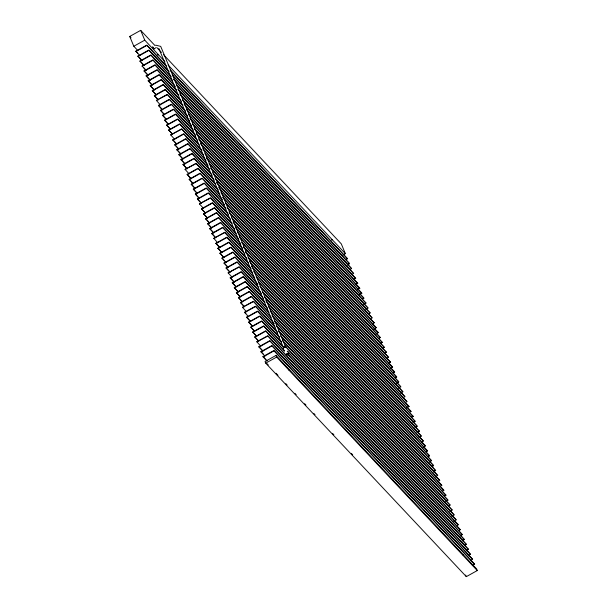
<?xml version="1.0" encoding="UTF-8"?>
<svg xmlns="http://www.w3.org/2000/svg" width="607" height="607" viewBox="0 0 607 607"><rect width="100%" height="100%" fill="white"/><g stroke="black" fill="none" stroke-linecap="round" stroke-linejoin="round"><path stroke-width="0.91" d="M288.795 370.058L289.531 369.838L289.334 370.217M137.706 50.396L133.806 46.246L129.723 36.443L140.68 30.35L154.96 45.548M133.806 46.246L144.754 40.153L164.884 61.573M139.891 55.647L135.854 51.17L146.811 45.077L165.635 65.116M135.991 51.496L146.947 45.404L166.417 66.133M141.939 60.571L137.91 56.102L148.859 50.002L168.336 70.731M138.047 56.428L148.996 50.328L169.118 71.747M153.313 47.604L152.607 46.845L153.905 49.03L155.961 47.672M143.988 65.495L139.959 61.026L150.908 54.926L170.385 75.655M140.096 61.353L151.044 55.26L171.166 76.672M171.789 79.896L152.956 59.858L142.008 65.951L146.037 70.427M142.144 66.277L153.093 60.184L172.57 80.913M148.093 75.351L144.056 70.875L155.013 64.782L174.482 85.511M144.193 71.201L155.149 65.108L175.271 86.528M150.141 80.276L146.112 75.807L157.061 69.706L176.538 90.435M146.249 76.133L157.198 70.033L176.675 90.762M152.19 85.2L148.161 80.731L159.11 74.631L178.587 95.36M148.298 81.057L159.246 74.965L178.724 95.686M154.239 90.132L150.21 85.655L161.159 79.563L179.991 99.594M150.346 85.982L161.295 79.889L181.425 101.308M156.295 95.056L152.258 90.58L163.215 84.487L182.039 104.525M152.395 90.906L163.351 84.813L182.821 105.542M158.344 99.98L154.315 95.511L165.263 89.411L184.74 110.14M154.451 95.838L165.4 89.737L185.522 111.157M187.571 116.081L167.449 94.662L156.363 100.436L167.312 94.335L186.789 115.064M162.441 109.837L158.412 105.36L169.361 99.267L188.193 119.298M158.548 105.686L169.497 99.594L189.627 121.013M164.497 114.761L160.46 110.284L171.417 104.192L190.894 124.921M160.597 110.611L171.553 104.518L191.675 125.937M166.546 119.685L162.517 115.216L173.465 109.116L192.943 129.845M162.653 115.542L173.602 109.442L193.079 130.171M168.594 124.61L164.565 120.14L175.514 114.04L194.991 134.769M164.702 120.467L175.651 114.366L195.78 135.786M170.643 129.534L166.614 125.065L177.563 118.972L196.395 139.003M166.75 125.391L177.699 119.298L197.829 140.718M172.699 134.466L168.663 129.989L179.619 123.896L198.443 143.935M168.799 130.315L179.755 124.223L199.225 144.952M201.926 150.566L181.804 129.147L170.719 134.921L181.668 128.821L201.145 149.55M176.796 144.314L172.767 139.845L183.716 133.745L202.541 153.783M172.904 140.171L183.853 134.071L203.33 154.8M178.853 149.239L174.816 144.77L185.765 138.677L204.597 158.708M174.953 145.096L185.901 139.003L206.031 160.423M180.901 154.17L176.865 149.694L187.821 143.601L207.298 164.33M177.001 150.02L187.958 143.927L208.08 165.347M182.95 159.095L178.921 154.626L189.87 148.525L209.347 169.254M179.057 154.952L190.006 148.852L209.483 169.581M184.998 164.019L180.969 159.55L191.918 153.45L210.743 173.488M181.106 159.876L192.055 153.776L212.184 175.195M187.055 168.943L183.018 164.474L193.967 158.381L213.444 179.103M183.155 164.8L194.103 158.708L214.233 180.127M215.629 184.361L196.16 163.632L185.067 169.399L196.023 163.306L214.848 183.344M191.152 178.799L187.123 174.33L198.072 168.23L217.549 188.959M187.26 174.657L198.208 168.556L218.33 189.976M193.201 183.724L189.172 179.255L200.12 173.154L218.952 193.193M189.308 179.581L200.257 173.481L219.734 194.21M195.257 188.648L191.22 184.179L202.169 178.086L221.001 198.117M191.357 184.505L202.306 178.412L222.435 199.832M197.305 193.58L193.269 189.103L204.225 183.011L223.702 203.74M193.405 189.43L204.362 183.337L224.484 204.756M199.354 198.504L195.325 194.028L206.274 187.935L225.751 208.664M195.462 194.361L206.41 188.261L225.887 208.99M201.403 203.428L197.374 198.959L208.322 192.859L227.155 212.898M197.51 199.286L208.459 193.185L228.589 214.605M230.637 219.537L210.508 198.117L199.422 203.884L210.379 197.791L229.848 218.512M205.507 213.285L201.478 208.808L212.427 202.715L231.252 222.754M201.607 209.134L212.564 203.042L232.041 223.771M207.556 218.209L203.527 213.732L214.476 207.64L233.953 228.369M203.664 214.066L214.612 207.966L234.734 229.385M209.605 223.133L205.576 218.664L216.524 212.564L235.357 232.602M205.712 218.99L216.661 212.89L236.138 233.619M211.661 228.057L207.624 223.588L218.581 217.496L237.405 237.527M207.761 223.915L218.71 217.822L238.839 239.234M213.71 232.989L209.681 228.513L220.629 222.42L240.106 243.149M209.81 228.839L220.766 222.746L240.888 244.166M215.758 237.914L211.729 233.437L222.678 227.344L242.8 248.764M211.866 233.763L222.815 227.671L242.292 248.4M244.993 254.014L224.863 232.595L213.778 238.369L224.727 232.269L243.559 252.307M219.863 247.762L215.826 243.293L226.783 237.193L246.252 257.922M215.963 243.619L226.912 237.527L247.041 258.939M221.912 252.694L217.883 248.217L228.831 242.125L248.309 262.854M218.012 248.544L228.968 242.451L248.445 263.18M223.96 257.618L219.931 253.142L230.88 247.049L249.705 267.088M220.068 253.468L231.017 247.375L251.139 268.795M226.009 262.543L221.98 258.074L232.929 251.973L251.761 272.012M222.116 258.4L233.065 252.3L252.542 273.029M228.065 267.467L224.029 262.998L234.985 256.898L254.454 277.627M224.165 263.324L235.114 257.231L254.591 277.953M230.114 272.399L226.085 267.922L237.034 261.829L256.511 282.558M226.214 268.248L237.17 262.156L257.945 284.266M258.696 287.809L239.219 267.08L228.133 272.847L239.082 266.754L257.907 286.792M234.211 282.247L230.182 277.778L241.131 271.678L260.608 292.407M230.319 278.105L241.267 272.004L261.397 293.424M235.615 286.481L232.231 282.703L243.187 276.602L262.656 297.331M232.367 283.029L243.316 276.929L263.446 298.348M238.316 292.104L234.287 287.627L245.236 281.534L264.713 302.263M234.423 287.953L245.372 281.86L264.849 302.59M240.364 297.028L236.335 292.551L247.284 286.458L266.109 306.497M236.472 292.877L247.421 286.785L267.543 308.204M242.413 301.952L238.384 297.483L249.333 291.383L268.165 311.421M238.521 297.809L249.469 291.709L268.947 312.438M244.469 306.876L240.433 302.407L251.389 296.307L270.859 317.036M240.569 302.734L251.526 296.633L270.995 317.362M274.349 323.675L253.574 301.565L242.489 307.332L253.438 301.239L272.915 321.96M343.008 254.955L345.36 253.65L341.278 243.847L163.397 54.531M248.567 316.733L244.538 312.256L255.486 306.163L274.311 326.202M244.674 312.582L255.623 306.489L275.1 327.219M345.982 259.773L347.409 258.574L170.18 69.949M250.615 321.657L246.586 317.188L257.535 311.088L277.012 331.817M246.723 317.514L257.672 311.414L277.801 332.833M347.894 264.371L349.457 263.499L347.25 265.13M252.671 326.581L248.635 322.112L259.591 316.012L279.061 336.741M248.771 322.438L259.728 316.338L279.197 337.067M350.08 269.622L351.506 268.423L173.632 79.115M281.117 341.665L261.64 320.944L250.691 327.036L254.72 331.505M250.828 327.363L261.776 321.27L281.253 341.999M352.128 274.554L353.562 273.355L176.334 84.73M256.769 336.437L252.74 331.961L263.688 325.868L283.166 346.597M252.876 332.287L263.825 326.194L283.947 347.614M354.048 279.152L355.611 278.279L354.185 279.478M258.817 341.362L254.788 336.893L265.737 330.792L284.569 350.831M254.925 337.219L265.874 331.118L284.706 351.157M356.097 284.076L357.66 283.203L356.233 284.402M468.528 549.54L267.93 336.043L256.837 341.817L267.793 335.717L468.392 549.214L466.184 550.853M358.145 289L359.708 288.128L357.5 289.767M262.922 351.21L258.893 346.741L269.842 340.648L470.44 554.145L468.232 555.777M259.03 347.067L269.978 340.975L470.577 554.472M359.549 294.691L361.764 293.06L184.536 104.434M264.971 356.142L260.942 351.665L271.89 345.573L472.489 559.07L471.062 560.269M261.078 351.992L272.027 345.899L472.625 559.396M362.387 299.183L363.813 297.984L186.584 109.359M267.019 361.066L262.99 356.59L273.939 350.497L474.545 563.994L472.329 565.625M263.127 356.924L274.076 350.823L474.682 564.32M364.299 303.781L365.862 302.908L363.654 304.539M275.995 355.421L265.039 361.522L265.722 363.153L466.32 576.65L477.277 570.557L476.594 568.918L275.995 355.421L276.671 357.06L477.277 570.557M265.722 363.153L276.671 357.06M365.702 309.471L367.918 307.832L190.037 118.524M368.403 313.629L369.967 312.764L368.54 313.956M370.589 318.887L372.015 317.689L194.786 129.063M372.501 323.485L374.064 322.613L372.637 323.812M374.549 328.41L376.12 327.537L373.904 329.176M375.953 334.1L378.169 332.469L200.94 143.844M378.791 338.592L380.217 337.393L202.988 148.768M380.703 343.19L382.266 342.318L380.058 343.949M382.107 348.881L384.322 347.242L206.441 157.934M384.808 353.039L386.371 352.174L384.155 353.805M386.993 358.297L388.419 357.098L211.19 168.473M389.041 363.221L390.468 362.022L212.594 172.707M390.954 367.819L392.524 366.947L390.309 368.586M393.146 373.07L394.573 371.879L216.691 182.563M395.058 377.675L396.621 376.803L395.195 378.002M397.107 382.6L398.67 381.727L396.462 383.358M398.511 388.29L400.726 386.651L222.845 197.336M401.212 392.448L402.775 391.583L400.559 393.215M403.397 397.706L404.823 396.508L228.247 208.573M405.446 402.631L406.872 401.432L228.998 212.116M407.358 407.229L408.928 406.356L406.713 407.987M409.55 412.479L410.977 411.288L233.096 221.972M411.463 417.085L413.026 416.212L411.599 417.411M412.866 422.768L415.074 421.137L238.498 233.202M414.915 427.692L417.13 426.061L239.249 236.745M417.616 431.858L419.179 430.985L416.971 432.624M419.02 437.548L421.228 435.917L243.999 247.292M421.85 442.04L423.276 440.841L245.403 251.526M423.117 447.397L425.332 445.766L248.096 257.14M425.818 451.562L427.381 450.69L425.955 451.889M427.867 456.487L429.43 455.622L428.003 456.821M429.27 462.177L431.478 460.546L254.902 272.611M431.964 466.343L433.535 465.47L432.101 466.669M434.02 471.267L435.583 470.395L433.375 472.034M435.424 476.958L437.632 475.327L260.403 286.701M438.254 481.45L439.68 480.251L262.452 291.626M440.303 486.374L441.737 485.175L264.508 296.55M442.359 491.298L443.785 490.099L265.904 300.791M444.271 495.896L445.834 495.031L444.407 496.223M445.675 501.587L447.883 499.956L270.654 311.33M448.368 505.752L449.939 504.88L448.505 506.079M450.424 510.677L451.987 509.804L449.779 511.443M451.828 516.367L454.036 514.736L276.807 326.111M453.877 521.292L456.085 519.66L278.856 331.035M456.707 525.783L458.141 524.585L280.912 335.959M458.763 530.708L460.189 529.509L282.308 340.201M460.675 535.306L462.238 534.441L460.03 536.072M462.724 540.238L464.287 539.365L462.079 540.996M464.78 545.162L466.343 544.289L464.909 545.488M466.829 550.086L468.392 549.214M158.101 54.941L157.554 54.782L158.306 54.744M462.853 554.889L463.399 555.048M155.665 45.146L160.703 46.382L285.836 347.477M285.798 346.916L284.205 346.992L283.613 348.137L158.859 48.439M156.91 47.627L161.454 52.46M168.131 65.025L345.36 253.65M170.317 70.275L347.545 258.901M172.229 74.873L349.457 263.499M172.365 75.207L349.594 263.825M173.769 79.441L351.643 268.757M176.47 85.056L353.699 273.681M129.723 36.443L131.029 37.831M178.382 89.654L355.611 278.279M177.866 89.29L355.748 278.605M179.786 93.888L357.66 283.203M180.567 94.904L357.796 283.53M182.479 99.51L359.708 288.128M182.616 99.836L359.845 288.454M135.854 51.17L137.804 53.249M184.02 104.07L361.901 293.386M137.91 56.102L141.803 60.245M186.721 109.685L363.95 298.31M139.959 61.026L143.851 65.169M188.633 114.283L365.862 302.908M188.769 114.609L365.998 303.234M143.958 68.022L145.908 70.101M190.173 118.851L368.047 308.159M144.056 70.875L147.956 75.025M192.738 124.139L369.967 312.764M192.874 124.465L370.103 313.091M146.112 75.807L150.005 79.949M194.27 128.699L372.152 318.015M148.161 80.731L152.054 84.874M196.19 133.297L374.064 322.613M196.972 134.314L374.2 322.939M150.21 85.655L154.11 89.798M198.884 138.92L376.12 327.537M199.02 139.246L376.249 327.863M152.258 90.58L155.506 94.039M200.424 143.48L378.305 332.795M154.315 95.511L158.207 99.654M203.125 149.094L380.354 337.72M156.363 100.436L160.392 104.905M205.037 153.692L382.266 342.318M205.174 154.019L382.402 342.644M158.412 105.36L161.659 108.812M206.577 158.26L384.451 347.568M160.46 110.284L164.36 114.435M209.142 163.549L386.371 352.174M209.923 164.565L386.507 352.5M162.517 115.216L166.409 119.359M210.675 168.109L388.556 357.424M164.565 120.14L168.458 124.283M213.376 173.723L390.604 362.349M166.614 125.065L170.514 129.208M215.288 178.329L392.524 366.947M216.077 179.346L392.653 367.273M168.663 129.989L172.563 134.139M216.828 182.889L394.709 372.205M170.719 134.921L174.748 139.39M218.74 187.487L396.621 376.803M219.529 188.504L396.758 377.129M172.767 139.845L176.015 143.298M222.094 193.792L398.67 381.727M220.933 192.738L398.807 382.053M174.816 144.77L178.063 148.222M222.981 197.67L400.855 386.978M176.865 149.694L180.765 153.844M225.546 202.958L402.775 391.583M225.683 203.284L402.911 391.91M178.921 154.626L182.813 158.768M227.079 207.518L404.96 396.834M180.969 159.55L184.862 163.693M229.78 213.133L407.009 401.758M183.018 164.474L186.918 168.617M231.692 217.738L408.928 406.356M232.481 218.755L409.065 406.682M185.067 169.399L189.103 173.875M233.232 222.299L411.114 411.614M187.123 174.33L191.015 178.473M235.144 226.897L413.026 416.212M235.933 227.913L413.162 416.539M189.172 179.255L192.419 182.707M237.337 232.147L415.211 421.463M191.22 184.179L194.468 187.631M239.386 237.071L417.267 426.387M193.269 189.103L197.169 193.254M241.95 242.368L419.179 430.985M242.087 242.694L419.316 431.319M195.325 194.028L198.572 197.487M243.483 246.928L421.364 436.243M197.374 198.959L201.266 203.102M245.539 251.852L423.413 441.168M199.422 203.884L203.459 208.353M248.885 258.165L425.469 446.092M201.478 208.808L205.371 212.958M249.5 261.382L427.381 450.69M250.289 262.399L427.518 451.024M203.527 213.732L207.419 217.883M251.548 266.306L429.43 455.622M252.337 267.323L429.566 455.948M205.576 218.664L208.823 222.116M253.741 271.557L431.615 460.872M207.624 223.588L211.524 227.731M256.298 276.845L433.535 465.47M256.435 277.171L433.671 465.797M209.681 228.513L213.573 232.663M258.354 281.777L435.583 470.395M258.491 282.103L435.72 470.721M211.729 233.437L214.977 236.897M259.887 286.337L437.768 475.653M213.778 238.369L217.807 242.838M262.588 291.952L439.817 480.577M215.826 243.293L219.726 247.436M264.637 296.876L441.873 485.501M217.883 248.217L221.775 252.368M266.693 301.808L443.922 490.426M219.931 253.142L223.824 257.292M268.605 306.406L445.834 495.031M268.742 306.732L445.97 495.358M221.98 258.074L224.575 260.835M270.145 310.966L448.019 500.282M224.029 262.998L227.928 267.141M272.057 315.564L449.939 504.88M272.839 316.581L450.075 505.206M226.085 267.922L229.977 272.065M274.759 321.186L451.987 509.804M274.895 321.513L452.124 510.13M228.133 272.847L232.162 277.323M276.291 325.747L454.173 515.062M230.182 277.778L234.074 281.921M278.992 331.361L456.221 519.987M232.231 282.703L236.131 286.845M281.041 336.286L458.277 524.911M234.287 287.627L238.179 291.77M283.097 341.217L460.326 529.835M236.335 292.551L240.228 296.702M285.009 345.815L462.238 534.441M285.146 346.142L462.375 534.767M238.384 297.483L241.632 300.935M287.71 351.43L464.287 539.365M287.194 351.066L464.423 539.691M240.433 302.407L244.333 306.55M287.809 354.283L466.343 544.289M287.946 354.609L466.479 544.616M242.489 307.332L246.518 311.801M244.538 312.256L245.835 313.637M246.586 317.188L250.479 321.331M248.635 322.112L252.535 326.255M251.988 328.417L254.583 331.179M252.74 331.961L256.632 336.111M254.788 336.893L258.681 341.035M256.837 341.817L260.873 346.286M258.893 346.741L262.785 350.884M260.942 351.665L263.537 354.427M262.99 356.59L266.883 360.74M266.989 363.593L268.286 364.974M276.079 373.267L278.029 375.338M285.814 383.632L287.111 385.013M294.903 393.306L296.201 394.687M304.646 403.663L305.943 405.051M313.728 413.337L315.033 414.718M332.56 433.375L333.858 434.756M351.385 453.414L352.682 454.795M465.645 575.019L466.32 576.65M140.68 30.35L144.754 40.153M153.753 48.469L153.905 49.03M286.041 347.462L285.996 346.809L285.199 346.574L284.114 346.901L283.416 348.243M331.619 239.621C330.883 240.653 333.084 239.333 331.619 239.621M286.914 353.623L286.216 354.974L287.012 355.209L288.841 354.192L288.795 353.532L287.999 353.297L286.914 353.623"/></g></svg>
